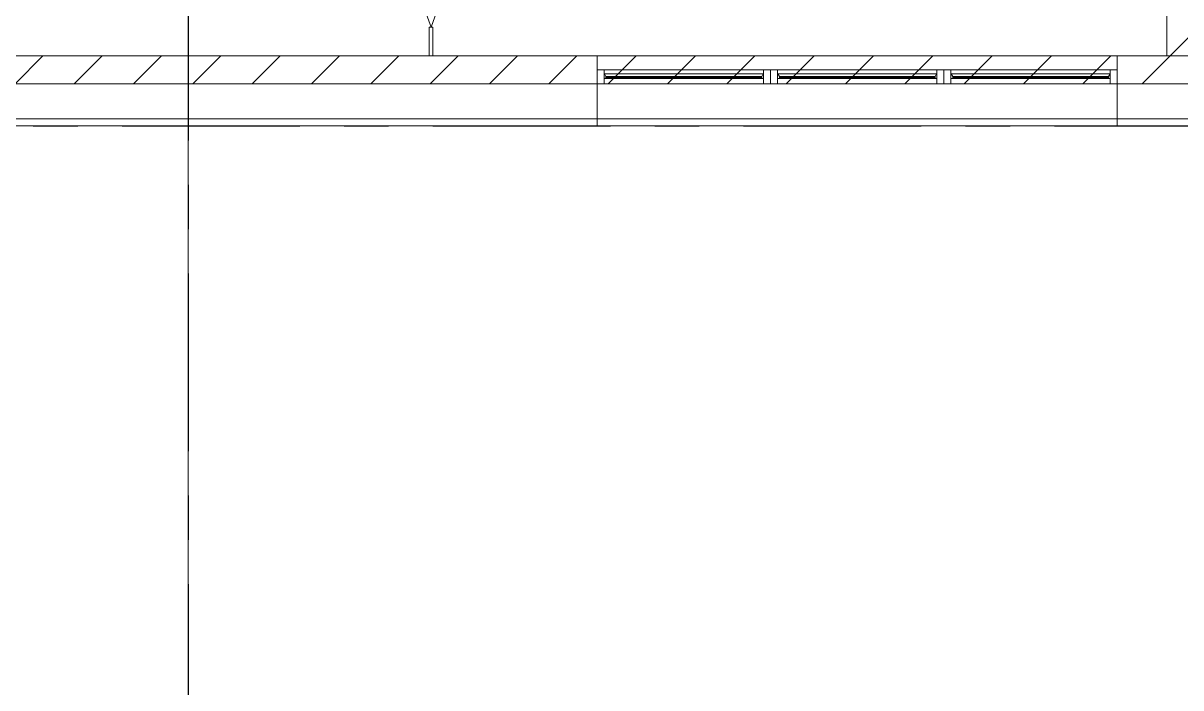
# Model space of a CAD drawing. Header units: millimetres. Extents: x -4000 to 187956, y -58990 to 162485.
# Drawn here: x 151821 to 160100, y -4021 to 734 of the extents above; entities that cross this region are included whole.
import ezdxf

# ---------------------------------------------------------------- set-up
doc = ezdxf.new("R2010")
doc.units = ezdxf.units.MM
doc.linetypes.add('Grid Line', pattern=[2222.5, 1270, -317.5, 317.5, -317.5])
doc.linetypes.add('Grid Line 12_5mm', pattern=[2150, 1250, -300, 300, -300])
for name, color, linetype, lineweight in [('A-DOOR', 31, 'Continuous', 13), ('A-GLAZ', 151, 'Continuous', 13), ('A-WALL', 113, 'Continuous', 13), ('A-WALL-PATT', 111, 'Continuous', 13), ('S-GRID', 1, 'Continuous', 30)]:
    doc.layers.add(name, color=color, linetype=linetype, lineweight=lineweight)
pattern_1 = [(45, (0, 0), (-212.13203, 212.13203), [])]

# ---------------------------------------------------------------- blocks, each defined once
blk = doc.blocks.new('WAF - 1240x600-224852-FFS - TANG 1')
at = {"layer": 'A-GLAZ', "color": 161, "lineweight": 15}
for p, q in [((-570, 0), (-620, 0)), ((-620, -100), (-620, 0)), ((570, 0), (-570, 0)), ((-570, 0), (570, 0)), ((-570, -29.3), (-570, 0)), ((-570, 0), (-570, -100)), ((620, 0), (570, 0)), ((570, -29.3), (570, 0)), ((570, -100), (570, 0)), ((-570, -61.3), (-570, -29.3)), ((570, -29.3), (-570, -29.3)), ((570, -61.3), (-570, -61.3)), ((-570, -100), (-570, -61.3)), ((570, -29.3), (570, -61.3)), ((570, -100), (570, -61.3)), ((620, -100), (-620, -100))]:
    blk.add_line(p, q, dxfattribs=at)
at = {"layer": 'A-GLAZ', "color": 163, "lineweight": 15}
for p, q in [((-620, 0), (620, 0)), ((-620, -100), (-620, 0)), ((620, 0), (620, -100))]:
    blk.add_line(p, q, dxfattribs=at)
at = {"layer": 'A-GLAZ', "lineweight": 15}
for p, q in [((570, 0), (-570, 0)), ((620, -100), (620, 0)), ((-570, -61.3), (-570, -29.3)), ((-570, -29.3), (-568, -29.3)), ((-570, -61.3), (-570, -29.3)), ((-556.8, -61.3), (-570, -61.3)), ((568, -29.3), (-568, -29.3)), ((-568, -29.3), (-556.8, -48)), ((-568, -29.3), (-556.8, -48)), ((-568, -29.3), (568, -29.3)), ((-556.8, -48), (556.8, -48)), ((-556.8, -48), (-556.8, -52.5)), ((-556.8, -48), (-556.8, -61.3)), ((556.8, -48), (-556.8, -48)), ((-556.8, -52.5), (556.8, -52.5)), ((-556.8, -52.5), (-556.8, -56.4)), ((556.8, -56.4), (-556.8, -56.4)), ((-556.8, -56.4), (-556.8, -61.3)), ((-556.8, -61.3), (556.8, -61.3)), ((556.8, -61.3), (-556.8, -61.3)), ((556.8, -48), (556.8, -52.5)), ((556.8, -61.3), (556.8, -48)), ((556.8, -56.4), (556.8, -52.5)), ((556.8, -56.4), (556.8, -61.3)), ((570, -61.3), (556.8, -61.3)), ((568, -29.3), (557, -47.7)), ((557, -47.7), (568, -29.3)), ((568, -29.3), (570, -29.3)), ((570, -61.3), (570, -29.3)), ((570, -61.3), (570, -29.3)), ((-570, -100), (-620, -100)), ((-570, -100), (570, -100)), ((-570, -100), (570, -100)), ((620, -100), (570, -100))]:
    blk.add_line(p, q, dxfattribs=at)
at = {"layer": 'A-GLAZ', "color": 255, "lineweight": 15}
for p, q in [((-568, -29.3), (568, -29.3)), ((556.8, -52.5), (-556.8, -52.5)), ((-556.8, -52.5), (-556.8, -56.4)), ((-556.8, -52.5), (-556.8, -56.4)), ((-556.8, -56.4), (556.8, -56.4)), ((556.8, -61.3), (-556.8, -61.3)), ((556.8, -52.5), (556.8, -56.4)), ((556.8, -52.5), (556.8, -56.4)), ((570, -100), (-570, -100))]:
    blk.add_line(p, q, dxfattribs=at)
blk = doc.blocks.new('WAF - 1240x600-V728-FFS - TANG 1')
at = {"layer": 'A-GLAZ', "color": 161, "lineweight": 15}
for p, q in [((-570, 0), (-620, 0)), ((570, 0), (-570, 0)), ((-570, 0), (570, 0)), ((-570, -29.3), (-570, 0)), ((-570, 0), (-570, -100)), ((620, 0), (570, 0)), ((570, -29.3), (570, 0)), ((570, -100), (570, 0)), ((-570, -61.3), (-570, -29.3)), ((570, -29.3), (-570, -29.3)), ((570, -61.3), (-570, -61.3)), ((-570, -100), (-570, -61.3)), ((570, -29.3), (570, -61.3)), ((570, -100), (570, -61.3)), ((620, -100), (-620, -100))]:
    blk.add_line(p, q, dxfattribs=at)
at = {"layer": 'A-GLAZ', "color": 163, "lineweight": 15}
for p, q in [((-620, 0), (620, 0)), ((-620, -100), (-620, 0)), ((620, 0), (620, -100))]:
    blk.add_line(p, q, dxfattribs=at)
at = {"layer": 'A-GLAZ', "lineweight": 15}
for p, q in [((-620, -100), (-620, 0)), ((570, 0), (-570, 0)), ((620, -100), (620, 0)), ((-570, -61.3), (-570, -29.3)), ((-570, -29.3), (-568, -29.3)), ((-570, -61.3), (-570, -29.3)), ((-556.8, -61.3), (-570, -61.3)), ((568, -29.3), (-568, -29.3)), ((-568, -29.3), (-556.8, -48)), ((-568, -29.3), (-556.8, -48)), ((-568, -29.3), (568, -29.3)), ((-556.8, -48), (556.8, -48)), ((556.8, -48), (-556.8, -48)), ((-556.8, -48.4), (-556.8, -52.5)), ((-556.8, -48.4), (-556.8, -61.3)), ((-556.8, -52.5), (556.8, -52.5)), ((-556.8, -52.5), (-556.8, -56.4)), ((556.8, -56.4), (-556.8, -56.4)), ((-556.8, -56.4), (-556.8, -61.3)), ((-556.8, -61.3), (556.8, -61.3)), ((556.8, -61.3), (-556.8, -61.3)), ((568, -29.3), (556.8, -48)), ((556.8, -48), (568, -29.3)), ((556.8, -48), (556.8, -52.5)), ((556.8, -61.3), (556.8, -48)), ((556.8, -56.4), (556.8, -52.5)), ((556.8, -56.4), (556.8, -61.3)), ((570, -61.3), (556.8, -61.3)), ((568, -29.3), (570, -29.3)), ((570, -61.3), (570, -29.3)), ((570, -61.3), (570, -29.3)), ((-570, -100), (-620, -100)), ((-570, -100), (570, -100)), ((-570, -100), (570, -100)), ((620, -100), (570, -100))]:
    blk.add_line(p, q, dxfattribs=at)
at = {"layer": 'A-GLAZ', "color": 255, "lineweight": 15}
for p, q in [((-568, -29.3), (568, -29.3)), ((556.8, -52.5), (-556.8, -52.5)), ((-556.8, -52.5), (-556.8, -56.4)), ((-556.8, -52.5), (-556.8, -56.4)), ((-556.8, -56.4), (556.8, -56.4)), ((556.8, -61.3), (-556.8, -61.3)), ((556.8, -52.5), (556.8, -56.4)), ((556.8, -52.5), (556.8, -56.4)), ((570, -100), (-570, -100))]:
    blk.add_line(p, q, dxfattribs=at)
blk = doc.blocks.new('WAF - 1240x600-V729-FFS - TANG 1')
at = {"layer": 'A-GLAZ', "color": 161, "lineweight": 15}
for p, q in [((-570, 0), (-620, 0)), ((570, 0), (-570, 0)), ((-570, 0), (570, 0)), ((-570, -29.3), (-570, 0)), ((-570, 0), (-570, -100)), ((620, 0), (570, 0)), ((570, -29.3), (570, 0)), ((570, -100), (570, 0)), ((620, -100), (620, 0)), ((-570, -61.3), (-570, -29.3)), ((570, -29.3), (-570, -29.3)), ((570, -61.3), (-570, -61.3)), ((-570, -100), (-570, -61.3)), ((570, -29.3), (570, -61.3)), ((570, -100), (570, -61.3)), ((620, -100), (-620, -100))]:
    blk.add_line(p, q, dxfattribs=at)
at = {"layer": 'A-GLAZ', "color": 163, "lineweight": 15}
for p, q in [((-620, 0), (620, 0)), ((-620, -100), (-620, 0)), ((620, 0), (620, -100))]:
    blk.add_line(p, q, dxfattribs=at)
at = {"layer": 'A-GLAZ', "lineweight": 15}
for p, q in [((-620, -100), (-620, 0)), ((570, 0), (-570, 0)), ((-570, -61.3), (-570, -29.3)), ((-570, -29.3), (-568, -29.3)), ((-570, -61.3), (-570, -29.3)), ((-556.8, -61.3), (-570, -61.3)), ((568, -29.3), (-568, -29.3)), ((-568, -29.3), (-556.8, -48)), ((-568, -29.3), (-556.8, -48)), ((-568, -29.3), (568, -29.3)), ((-556.8, -48), (556.8, -48)), ((-556.8, -48), (-556.8, -52.5)), ((-556.8, -48), (-556.8, -61.3)), ((556.8, -48), (-556.8, -48)), ((-556.8, -52.5), (556.8, -52.5)), ((-556.8, -52.5), (-556.8, -56)), ((556.8, -56.4), (-556.8, -56.4)), ((-556.8, -56.4), (-556.8, -61.3)), ((-556.8, -61.3), (556.8, -61.3)), ((556.8, -61.3), (-556.8, -61.3)), ((568, -29.3), (556.8, -48)), ((556.8, -48), (568, -29.3)), ((556.8, -48), (556.8, -52.5)), ((556.8, -61.3), (556.8, -48)), ((556.8, -56.4), (556.8, -52.5)), ((556.8, -56.4), (556.8, -61.3)), ((570, -61.3), (556.8, -61.3)), ((568, -29.3), (570, -29.3)), ((570, -61.3), (570, -29.3)), ((570, -61.3), (570, -29.3)), ((-570, -100), (-620, -100)), ((-570, -100), (570, -100)), ((-570, -100), (570, -100)), ((620, -100), (570, -100))]:
    blk.add_line(p, q, dxfattribs=at)
at = {"layer": 'A-GLAZ', "color": 255, "lineweight": 15}
for p, q in [((-568, -29.3), (568, -29.3)), ((556.8, -52.5), (-556.8, -52.5)), ((-556.8, -52.5), (-556.8, -56)), ((-556.8, -52.5), (-556.8, -56)), ((-556.8, -56.4), (556.8, -56.4)), ((556.8, -61.3), (-556.8, -61.3)), ((556.8, -52.5), (556.8, -56.4)), ((556.8, -52.5), (556.8, -56.4)), ((570, -100), (-570, -100))]:
    blk.add_line(p, q, dxfattribs=at)
blk = doc.blocks.new('cua wc - 600 x 2000mm-535089-FFS - TANG 1')
at = {"layer": 'A-DOOR', "color": 5, "lineweight": 15}
for q in [(-100.3, 203), (-100.3, -203)]:
    blk.add_line((457.5, 0), q, dxfattribs=at)
blk.add_arc((457.5, 0), 593.6, 160, 200, dxfattribs=at)
blk = doc.blocks.new('CMF2_NHAXUONG_A_rvt-1-FFS - TANG 1')
at = {"layer": 'A-WALL-PATT', "lineweight": 9}
h = blk.add_hatch(dxfattribs=at)
h.set_pattern_fill('FP_12', color=250, style=0, pattern_type=2)
h.set_pattern_definition(pattern_1)
h.paths.add_polyline_path([(160199.9, 500), (160199.9, 4949.9), (159999.9, 4949.9), (159999.9, 500)])
h = blk.add_hatch(dxfattribs=at)
h.set_pattern_fill('FP_12', color=250, style=0, pattern_type=2)
h.set_pattern_definition(pattern_1)
h.paths.add_polyline_path([(165699.8, 300), (165699.8, 500), (122750.2, 500), (122750.2, 300), (164949.7, 300)])
at = {"layer": 'A-WALL', "color": 50, "lineweight": 15}
for p, q in [((159999.9, 2099.9), (159999.9, 500)), ((154724.9, 500), (154724.9, 706.1)), ((154749.9, 706.1), (154724.9, 706.1)), ((154749.9, 706.1), (154749.9, 500)), ((159999.9, 500), (132850.2, 500)), ((165699.8, 300), (122750.2, 300)), ((122750.2, 300), (165699.8, 300)), ((165949.8, 50), (122249.6, 50)), ((122249.6, 0), (165999.8, 0))]:
    blk.add_line(p, q, dxfattribs=at)
at = {"layer": 'A-WALL', "color": 35, "lineweight": 15}
for p, q in [((154724.9, 706.1), (154724.9, 500)), ((154724.9, 706.1), (154749.9, 706.1)), ((154749.9, 500), (154749.9, 706.1)), ((154724.9, 500), (132850.2, 500)), ((154724.9, 500), (154749.9, 500)), ((155925.6, 500), (154749.9, 500)), ((155925.6, 400), (155925.6, 500)), ((155925.6, 500), (155925.6, 300)), ((159645.6, 500), (155925.6, 500)), ((155925.6, 500), (159645.6, 500)), ((159645.6, 500), (159645.6, 400)), ((159645.6, 500), (159645.6, 300)), ((159999.9, 500), (159645.6, 500)), ((155925.6, 0), (155925.6, 300)), ((155925.6, 300), (155925.6, 0)), ((159645.6, 300), (159645.6, 0)), ((159645.6, 300), (159645.6, 0)), ((125200.2, 0), (155925.6, 0)), ((155925.6, 0), (159645.6, 0)), ((159645.6, 0), (155925.6, 0)), ((159645.6, 0), (165999.8, 0))]:
    blk.add_line(p, q, dxfattribs=at)
at = {"layer": 'A-WALL', "color": 53, "lineweight": 15}
for p, q in [((154749.9, 500), (154724.9, 500)), ((154749.9, 500), (154724.9, 500)), ((159645.6, 500), (155925.6, 500)), ((160199.9, 500), (159999.9, 500)), ((155925.6, 300), (155925.6, 400)), ((159645.6, 400), (159645.6, 300)), ((155925.6, 0), (159645.6, 0))]:
    blk.add_line(p, q, dxfattribs=at)
at = {"layer": 'S-GRID', "linetype": 'Grid Line 12_5mm', "lineweight": 9}
for p, q in [((153000, 161185.2), (153000, -16487.4)), ((-824.3, 0), (183641.1, 0))]:
    blk.add_line(p, q, dxfattribs=at)
at = {"layer": 'A-DOOR', "color": 250, "lineweight": 9, "rotation": 270}
blk.add_blockref('cua wc - 600 x 2000mm-535089-FFS - TANG 1', (154737.4, 1163.6), dxfattribs=at)
at = {"layer": 'A-GLAZ', "color": 250, "lineweight": 9}
for name, p in [('WAF - 1240x600-224852-FFS - TANG 1', (156545.6, 400)), ('WAF - 1240x600-V728-FFS - TANG 1', (157785.6, 400)), ('WAF - 1240x600-V729-FFS - TANG 1', (159025.6, 400))]:
    blk.add_blockref(name, p, dxfattribs=at)

msp = doc.modelspace()

# ---------------------------------------------------------------- block references
at = {"lineweight": 5}
msp.add_blockref('CMF2_NHAXUONG_A_rvt-1-FFS - TANG 1', (0, 0), dxfattribs=at)

# ---------------------------------------------------------------- next in the draw order: linework, layer by layer
at = {"layer": 'S-GRID', "linetype": 'Grid Line'}
for p, q in [((153000, 161185.2), (153000, -16487.4)), ((-824.3, 0), (183641.1, 0))]:
    msp.add_line(p, q, dxfattribs=at)

doc.saveas('drawing.dxf')
